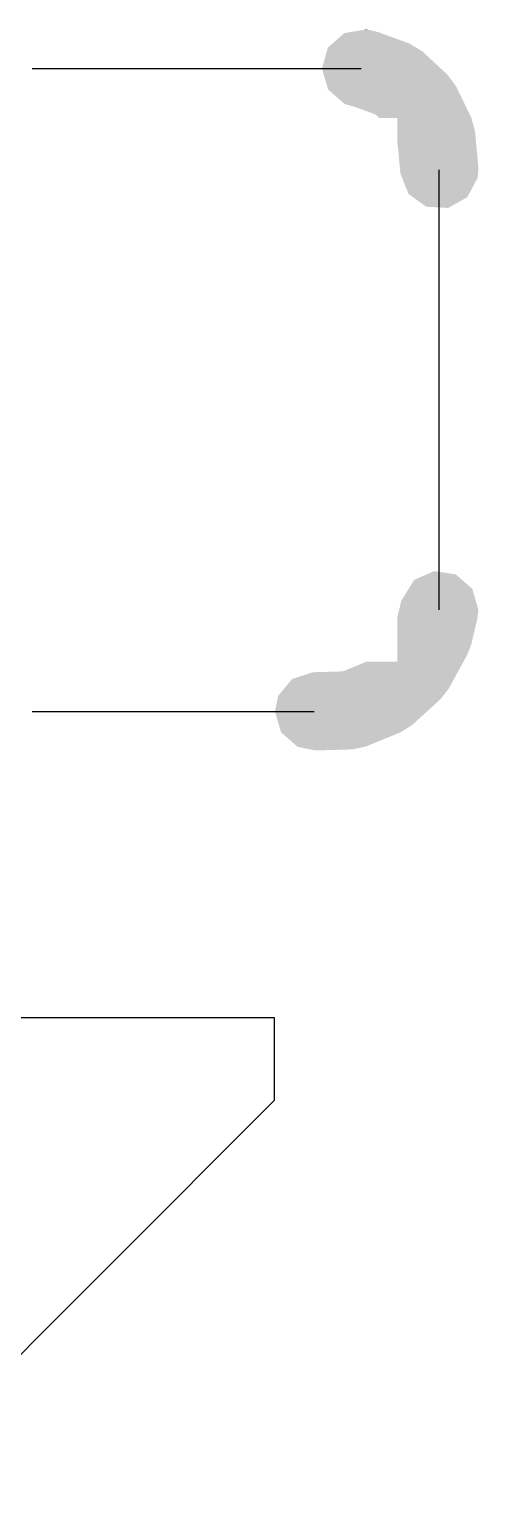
# Model space of a CAD drawing. Extents: x 0 to 3.48, y -0.08 to 2.34.
# Drawn here: x 1.9795 to 2.0082, y 1.8882 to 1.9828 of the extents above; entities that cross this region are included whole.
import ezdxf

# ---------------------------------------------------------------- set-up
doc = ezdxf.new("R2010")
doc.units = 0
doc.layers.add('GTO', color=7, linetype='Continuous')

msp = doc.modelspace()

# ---------------------------------------------------------------- linework, layer by layer
at = {"layer": 'GTO'}
for points in [[(1.979627, 1.980342), (2.000663, 1.980342)], [(2.005671, 1.945745), (2.005671, 1.973855)], [(1.979627, 1.939258), (1.997657, 1.939258)], [(1.974102, 1.9197), (1.995102, 1.9197), (1.995102, 1.9144), (1.974102, 1.8934), (1.974102, 1.8882)]]:
    msp.add_lwpolyline(points, dxfattribs=at)
for points in [[(1.998832, 1.981926), (1.999595, 1.982602), (2.003768, 1.981926), (2.00193, 1.982602)], [(1.999595, 1.982602), (1.999928, 1.982655), (2.00193, 1.982602), (2.001786, 1.982655)], [(1.999928, 1.982655), (2.00077, 1.982789), (2.001786, 1.982655), (2.001238, 1.982789)], [(2.00077, 1.982789), (2.000978, 1.982822), (2.001238, 1.982789), (2.000978, 1.982822)], [(1.998163, 1.980342), (1.998472, 1.981414), (2.005761, 1.980342), (2.004604, 1.981414)], [(1.998472, 1.981414), (1.998547, 1.981674), (2.004604, 1.981414), (2.00418, 1.981674)], [(1.998547, 1.981674), (1.998832, 1.981926), (2.00418, 1.981674), (2.003768, 1.981926)], [(1.99828, 1.979942), (1.998163, 1.980342), (2.006193, 1.979942), (2.005761, 1.980342)], [(1.998497, 1.979196), (1.99828, 1.979942), (2.006745, 1.979196), (2.006193, 1.979942)], [(1.998555, 1.978998), (1.998497, 1.979196), (2.006841, 1.978998), (2.006745, 1.979196)], [(1.999608, 1.978075), (1.998555, 1.978998), (2.007287, 1.978075), (2.006841, 1.978998)], [(2.000325, 1.977865), (1.999608, 1.978075), (2.007388, 1.977865), (2.007287, 1.978075)], [(2.000327, 1.977864), (2.000325, 1.977865), (2.007389, 1.977864), (2.007388, 1.977865)], [(2.001571, 1.977407), (2.000327, 1.977864), (2.00761, 1.977407), (2.007389, 1.977864)], [(2.001573, 1.977406), (2.001571, 1.977407), (2.007611, 1.977406), (2.00761, 1.977407)], [(2.001804, 1.977192), (2.001573, 1.977406), (2.007714, 1.977192), (2.007611, 1.977406)], [(2.001821, 1.977176), (2.001804, 1.977192), (2.007718, 1.977176), (2.007714, 1.977192)], [(2.001824, 1.977175), (2.001821, 1.977176), (2.007719, 1.977175), (2.007718, 1.977176)], [(2.002977, 1.977167), (2.002969, 1.977175), (2.007721, 1.977167), (2.007719, 1.977175)], [(2.002977, 1.976334), (2.002977, 1.977167), (2.007952, 1.976334), (2.007721, 1.977167)], [(2.002977, 1.975504), (2.002977, 1.976334), (2.008029, 1.975504), (2.007952, 1.976334)], [(2.002977, 1.975502), (2.002977, 1.975504), (2.008029, 1.975502), (2.008029, 1.975504)], [(2.003014, 1.975425), (2.002977, 1.975502), (2.008036, 1.975425), (2.008029, 1.975502)], [(2.003015, 1.975422), (2.003014, 1.975425), (2.008037, 1.975422), (2.008036, 1.975425)], [(2.003139, 1.974085), (2.003015, 1.975422), (2.00816, 1.974085), (2.008037, 1.975422)], [(2.00316, 1.973855), (2.003139, 1.974085), (2.008171, 1.973855), (2.00816, 1.974085)], [(2.003182, 1.973625), (2.00316, 1.973855), (2.008147, 1.973625), (2.008171, 1.973855)], [(2.003294, 1.973343), (2.003182, 1.973625), (2.008117, 1.973343), (2.008147, 1.973625)], [(2.003699, 1.972324), (2.003294, 1.973343), (2.007569, 1.972324), (2.008117, 1.973343)], [(2.003997, 1.972109), (2.003699, 1.972324), (2.007454, 1.972109), (2.007569, 1.972324)], [(2.004835, 1.971505), (2.003997, 1.972109), (2.006375, 1.971505), (2.007454, 1.972109)], [(2.006233, 1.971425), (2.004835, 1.971505), (2.006233, 1.971425), (2.006375, 1.971505)], [(2.003709, 1.947089), (2.004059, 1.947655), (2.007778, 1.947089), (2.007131, 1.947655)], [(2.004059, 1.947655), (2.004864, 1.948011), (2.007131, 1.947655), (2.006724, 1.948011)], [(2.004864, 1.948011), (2.00534, 1.948221), (2.006724, 1.948011), (2.00534, 1.948221)], [(2.00324, 1.94633), (2.003709, 1.947089), (2.008, 1.94633), (2.007778, 1.947089)], [(2.002977, 1.945235), (2.003099, 1.945745), (2.00811, 1.945235), (2.008171, 1.945745)], [(2.003099, 1.945745), (2.00324, 1.94633), (2.008171, 1.945745), (2.008, 1.94633)], [(2.002977, 1.945159), (2.002977, 1.945235), (2.008101, 1.945159), (2.00811, 1.945235)], [(2.002977, 1.943503), (2.002977, 1.945159), (2.007703, 1.943503), (2.008101, 1.945159)], [(2.002977, 1.942886), (2.002977, 1.943503), (2.007464, 1.942886), (2.007703, 1.943503)], [(2.002977, 1.942433), (2.002977, 1.942886), (2.007215, 1.942433), (2.007464, 1.942886)], [(1.996253, 1.941327), (1.997585, 1.941757), (2.006609, 1.941327), (2.006845, 1.941757)], [(1.997585, 1.941757), (1.999501, 1.941812), (2.006845, 1.941757), (2.006875, 1.941812)], [(1.999504, 1.941812), (2.000891, 1.942381), (2.006875, 1.941812), (2.007187, 1.942381)], [(2.000891, 1.942381), (2.000893, 1.942382), (2.007187, 1.942381), (2.007188, 1.942382)], [(2.000893, 1.942382), (2.00094, 1.942424), (2.007188, 1.942382), (2.007211, 1.942424)], [(2.00094, 1.942424), (2.000942, 1.942425), (2.007211, 1.942424), (2.007211, 1.942425)], [(2.002969, 1.942425), (2.002977, 1.942433), (2.007211, 1.942425), (2.007215, 1.942433)], [(1.99572, 1.940682), (1.996253, 1.941327), (2.006255, 1.940682), (2.006609, 1.941327)], [(1.995157, 1.939258), (1.995317, 1.940034), (2.00489, 1.939258), (2.005744, 1.940034)], [(1.995317, 1.940034), (1.995361, 1.940248), (2.005744, 1.940034), (2.005913, 1.940248)], [(1.995361, 1.940248), (1.99572, 1.940682), (2.005913, 1.940248), (2.006255, 1.940682)], [(1.995412, 1.938385), (1.995157, 1.939258), (2.003929, 1.938385), (2.00489, 1.939258)], [(1.995547, 1.937922), (1.995412, 1.938385), (2.003196, 1.937922), (2.003929, 1.938385)], [(1.995549, 1.937914), (1.995547, 1.937922), (2.003177, 1.937914), (2.003196, 1.937922)], [(1.996578, 1.937013), (1.995549, 1.937914), (2.000978, 1.937013), (2.003177, 1.937914)], [(1.996602, 1.936992), (1.996578, 1.937013), (2.000878, 1.936992), (2.000978, 1.937013)], [(1.997399, 1.936827), (1.996602, 1.936992), (2.000102, 1.936827), (2.000878, 1.936992)], [(1.997729, 1.936759), (1.997399, 1.936827), (1.997729, 1.936759), (2.000102, 1.936827)]]:
    msp.add_solid(points, dxfattribs=at)

doc.saveas('drawing.dxf')
